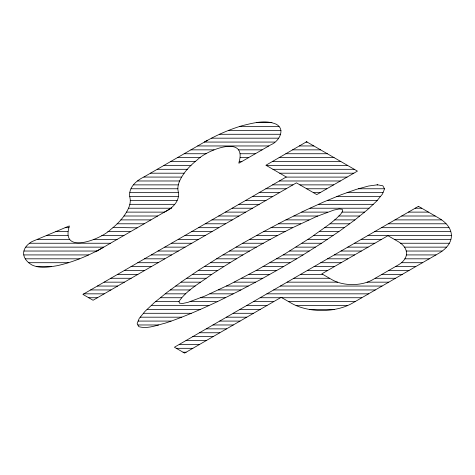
<?xml version="1.0" encoding="UTF-8"?>
<svg xmlns="http://www.w3.org/2000/svg" width="475" height="475" viewBox="0 0 475 475"><rect width="100%" height="100%" fill="white"/><g stroke="black" fill="none" stroke-linecap="round" stroke-linejoin="round"><path stroke-width="0.71" d="M69.261 226.486C60.432 255.443 101.413 239.079 110.711 229.461A115.615 66.749 0 0 0 123.69 216.422C127.538 210.906 131.676 204.137 129.853 197.149A39.746 22.948 0 0 1 143.777 177.062L181.592 177.092M238.895 162.705C247.724 133.748 206.744 150.112 197.446 159.731A115.615 66.749 0 0 0 184.466 172.769C180.619 178.279 176.48 185.054 178.309 192.037A39.746 22.948 0 0 1 164.386 212.129L126.558 212.117M143.913 176.985L207.462 140.291M238.883 163.24L271.011 144.697C278.849 141.621 286.027 129.295 276.094 124.153C265.305 119.546 253.205 123.031 242.357 125.643C229.288 129.515 216.76 135.037 204.921 141.764M95.617 251.827L171.813 207.836M103.241 247.428C88.778 255.603 73.298 262.17 57.03 265.721C48.842 267.081 39.906 268.666 32.062 265.038A28.761 16.601 0 0 1 32.062 241.555L69.273 225.946M292.707 227.667C264.753 241.799 237.518 257.385 211.363 274.633C200.26 282.987 186.966 289.768 178.968 301.465L179.497 303.198L182.501 303.501L187.88 302.373L205.063 295.984L228.974 284.798L256.732 270.168L284.982 253.858L310.317 237.838L329.692 224.034L336.371 218.5L340.759 214.112L342.713 211.001L342.184 209.273L339.186 208.964L333.8 210.092L316.617 216.487L292.707 227.667L271.017 227.679M217.449 301.625L238.218 291.359L259.683 280.03L281.176 267.977L302.058 255.562L321.682 243.17L339.459 231.177L354.849 219.949L367.383 209.819L376.681 201.097L382.452 194.055L384.536 188.896L382.856 185.79L377.471 184.822L368.541 186.022L356.345 189.359L341.24 194.726L323.695 201.958L304.238 210.847L283.462 221.107L262.004 232.441L240.504 244.494L219.628 256.904L199.999 269.295L182.222 281.289L166.832 292.523L154.304 302.652L145.006 311.368L139.228 318.416L137.15 323.57L138.825 326.675C147.749 329.157 156.75 325.173 165.342 323.113C183.196 317.187 200.426 309.593 217.449 301.625L190.137 301.619M256.601 122.609L271.926 122.609M239.709 126.498L278.962 126.498M228.683 130.393L281.01 130.393M219.551 134.282L280.713 134.282M211.583 138.178L278.694 138.178M204.393 142.067L274.835 142.067M306.066 142.067L307.123 142.067M197.648 145.956L268.826 145.956M299.327 145.956L313.862 145.956M190.908 149.851L213.993 149.851M238.486 149.851L262.081 149.851M292.588 149.851L320.607 149.851M184.169 153.74L206.364 153.74M240.172 153.74L255.342 153.74M285.849 153.74L327.346 153.74M177.43 157.635L200.361 157.635M240.219 157.635L248.603 157.635M279.104 157.635L334.085 157.635M170.685 161.524L195.332 161.524M239.257 161.524L241.864 161.524M272.365 161.524L340.824 161.524M163.946 165.413L191.033 165.413M266.226 165.413L347.569 165.413M157.207 169.308L187.334 169.308M272.965 169.308L354.308 169.308M150.468 173.197L184.181 173.197M279.704 173.197L353.822 173.197M286.075 177.092L347.082 177.092M137.566 180.981L179.633 180.981M279.336 180.981L340.343 180.981M133.54 184.876L178.327 184.876M272.597 184.876L292.933 184.876M299.927 184.876L333.604 184.876M377.085 184.876L377.762 184.876M131.082 188.765L177.834 188.765M265.852 188.765L286.188 188.765M306.666 188.765L326.859 188.765M358.506 188.765L384.465 188.765M129.907 192.654L178.368 192.654M259.113 192.654L279.448 192.654M313.405 192.654L320.12 192.654M347.059 192.654L383.016 192.654M129.794 196.549L178.25 196.549M252.373 196.549L272.709 196.549M336.817 196.549L380.41 196.549M130.322 200.438L177.068 200.438M245.634 200.438L265.97 200.438M327.376 200.438L377.215 200.438M129.829 204.333L174.604 204.333M238.895 204.333L259.231 204.333M318.499 204.333L373.231 204.333M128.517 208.222L171.148 208.222M232.15 208.222L252.486 208.222M309.979 208.222L369.081 208.222M415.174 208.222L421.711 208.222M225.411 212.117L245.747 212.117M301.667 212.117L327.744 212.117M342.018 212.117L364.539 212.117M408.435 212.117L428.45 212.117M123.969 216.006L157.664 216.006M218.672 216.006L239.008 216.006M293.788 216.006L317.811 216.006M338.865 216.006L359.723 216.006M401.696 216.006L435.195 216.006M120.81 219.895L150.925 219.895M211.933 219.895L232.269 219.895M285.914 219.895L309.017 219.895M334.679 219.895L354.914 219.895M394.951 219.895L441.423 219.895M117.111 223.79L144.186 223.79M205.188 223.79L225.524 223.79M278.386 223.79L300.717 223.79M329.983 223.79L349.588 223.79M388.212 223.79L446.001 223.79M65.14 227.679L68.899 227.679M198.449 227.679L218.785 227.679M324.775 227.679L344.256 227.679M381.473 227.679L448.958 227.679M55.866 231.574L67.937 231.574M107.795 231.562L130.72 231.562M191.71 231.574L212.046 231.574M263.643 231.574L285.113 231.574M319.42 231.574L338.877 231.574M374.733 231.574L450.656 231.574M46.586 235.463L67.99 235.463M101.757 235.469L123.951 235.469M184.971 235.463L205.307 235.463M256.607 235.463L277.614 235.463M313.767 235.463L333.112 235.463M367.994 235.463L451.25 235.463M93.902 239.436L117.117 239.412M37.311 239.352L69.683 239.352M178.226 239.352L198.562 239.352M249.666 239.352L270.406 239.352M307.978 239.352L327.34 239.352M361.249 239.352L381.585 239.352M394.292 239.352L450.793 239.352M29.61 243.248L110.479 243.248M171.487 243.248L191.823 243.248M242.731 243.248L263.275 243.248M301.981 243.248L321.569 243.248M354.51 243.248L374.846 243.248M400.562 243.248L449.243 243.248M25.792 247.137L103.74 247.137M164.748 247.137L185.084 247.137M236.057 247.137L256.381 247.137M295.866 247.137L315.4 247.137M347.771 247.137L368.107 247.137M404.379 247.137L446.447 247.137M23.999 251.032L97.001 251.032M158.009 251.032L178.345 251.032M229.508 251.032L249.547 251.032M289.566 251.032L309.237 251.032M341.032 251.032L361.368 251.032M406.173 251.032L442.077 251.032M23.803 254.921L88.57 254.921M151.27 254.921L171.606 254.921M222.965 254.921L242.951 254.921M283.183 254.921L303.074 254.921M334.287 254.921L354.623 254.921M406.368 254.921L435.967 254.921M25.389 258.816L79.432 258.816M144.525 258.816L164.861 258.816M216.606 258.816L236.372 258.816M276.587 258.816L296.59 258.816M327.548 258.816L347.884 258.816M404.783 258.816L429.228 258.816M28.726 262.705L68.4 262.705M137.786 262.705L158.122 262.705M210.437 262.705L230.066 262.705M269.948 262.705L290.041 262.705M320.809 262.705L341.145 262.705M401.446 262.705L422.489 262.705M36.272 266.594L51.46 266.594M131.047 266.594L151.382 266.594M204.274 266.594L223.767 266.594M263.055 266.594L283.498 266.594M314.07 266.594L334.406 266.594M395.414 266.594L415.75 266.594M124.308 270.489L144.643 270.489M198.235 270.489L217.752 270.489M256.144 270.489L276.699 270.489M307.325 270.489L327.661 270.489M388.669 270.489L409.005 270.489M117.562 274.378L137.898 274.378M192.464 274.378L211.755 274.378M248.936 274.378L269.758 274.378M300.586 274.378L322.774 274.378M381.93 274.378L402.266 274.378M110.823 278.273L131.159 278.273M186.699 278.273L206.073 278.273M241.68 278.273L262.817 278.273M293.847 278.273L329.513 278.273M375.191 278.273L395.527 278.273M104.084 282.162L124.42 282.162M181.028 282.162L200.444 282.162M234.11 282.162L255.639 282.162M287.108 282.162L337.618 282.162M367.086 282.162L388.787 282.162M97.345 286.051L117.681 286.051M175.697 286.051L195.201 286.051M226.385 286.051L248.271 286.051M280.369 286.051L382.043 286.051M90.6 289.946L110.936 289.946M170.365 289.946L190.172 289.946M218.352 289.946L240.896 289.946M273.624 289.946L375.303 289.946M83.861 293.835L104.197 293.835M165.205 293.835L185.476 293.835M209.843 293.835L233.207 293.835M266.885 293.835L368.564 293.835M88.683 297.73L97.458 297.73M160.39 297.73L181.557 297.73M200.729 297.73L225.328 297.73M260.146 297.73L280.482 297.73M281.871 297.73L361.825 297.73M155.574 301.619L179.016 301.619M253.407 301.619L273.743 301.619M288.616 301.619L355.086 301.619M151.252 305.514L208.935 305.514M246.662 305.514L266.998 305.514M296.121 305.514L347.575 305.514M147.102 309.403L200.408 309.403M239.922 309.403L260.258 309.403M309.54 309.403L334.157 309.403M143.426 313.292L191.235 313.292M233.183 313.292L253.519 313.292M140.238 317.187L181.8 317.187M226.444 317.187L246.78 317.187M138.154 321.076L171.065 321.076M219.699 321.076L240.035 321.076M137.904 324.971L158.543 324.971M212.96 324.971L233.296 324.971M206.221 328.86L226.557 328.86M199.482 332.755L219.818 332.755M192.743 336.644L213.079 336.644M185.998 340.533L206.334 340.533M179.259 344.428L199.595 344.428M176.308 348.317L192.856 348.317M183.047 352.213L186.117 352.213M113.026 227.489L137.18 227.834M306.595 141.764L265.923 165.241L286.259 176.985L82.905 294.393L93.07 300.259L296.43 182.851L316.766 194.596L357.438 171.113L306.595 141.764M418.445 206.334L174.414 347.225L184.579 353.097L281.176 297.326L291.347 303.198A43.136 24.908 0 0 0 352.349 303.198L438.781 253.3A43.136 24.908 0 0 0 438.781 218.078L418.445 206.334M387.938 235.689L321.848 273.843L332.019 279.716A28.761 16.601 0 0 0 372.685 279.716L398.109 265.038A28.761 16.607 0 0 0 398.109 241.555L387.938 235.689"/></g></svg>
